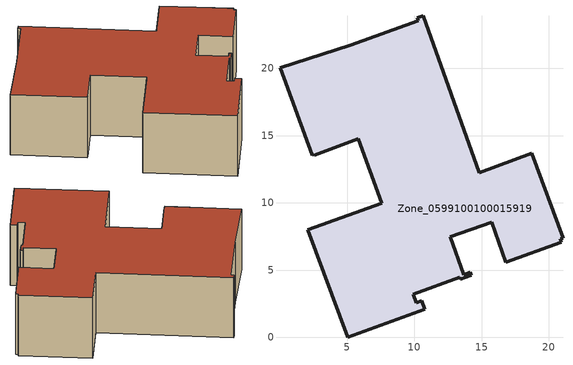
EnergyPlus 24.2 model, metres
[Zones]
Zone_0599100100015919
 floor ground (C_G): 14.84,12.24 18.74,13.67 21.05,7.38 20.85,7.31 20.93,7.08 16.8,5.57 15.74,8.56 12.67,7.46 13.67,4.67 14.14,4.84 14.22,4.61 13.41,4.33 13.36,4.47 9.9,3.2 10.14,2.56 10.55,2.72 10.78,2.1 5.03,0 2.08,7.99 7.56,9.97 5.84,14.78 2.55,13.56 2.53,13.62 2.39,13.55 0,20.05 5.22,21.71 10.29,23.54 10.21,23.77 10.64,23.92 z0
 wall outside (C_F): 10.64,23.92 10.21,23.77 10.29,23.54 5.22,21.71 0,20.05 2.39,13.55 2.53,13.62 2.55,13.56 5.84,14.78 7.56,9.97 2.08,7.99 5.03,0 10.78,2.1 10.55,2.72 10.14,2.56 9.9,3.2 13.36,4.47 13.41,4.33 14.22,4.61 14.14,4.84 13.67,4.67 12.67,7.46 15.74,8.56 16.8,5.57 20.93,7.08 20.85,7.31 21.05,7.38 18.74,13.67 14.84,12.24 10.64,23.92 z0:6.43
 roof outside (C_R): 14.84,12.24 10.64,23.92 10.21,23.77 10.29,23.54 5.22,21.71 0,20.05 2.39,13.55 2.53,13.62 2.55,13.56 5.84,14.78 7.56,9.97 2.08,7.99 5.03,0 10.78,2.1 10.55,2.72 10.14,2.56 9.9,3.2 13.36,4.47 13.41,4.33 14.22,4.61 14.14,4.84 13.67,4.67 12.67,7.46 15.74,8.56 16.8,5.57 20.93,7.08 20.85,7.31 21.05,7.38 18.74,13.67 z6.43
[BUILDING]
Pand.0599100100015919: North Axis=0; Terrain=City; Loads Convergence Tolerance Value=0.04; Temperature Convergence Tolerance Value=0.4; Solar Distribution=FullExterior; Maximum Number of Warmup Days=25; Minimum Number of Warmup Days=1
[Site:Location]
Rotterdam.The.Hague.AP_ZH_NLD Design_Conditions: Latitude=51.96; Longitude=4.45; Time Zone=1; Elevation=-4.5
[SITE:GROUNDTEMPERATURE:BUILDINGSURFACE]
18, 18, 18, 18, 18, 18, 18, 18, 18, 18, 18, 18
[MATERIAL] Thermal Absorptance=0.9; Solar Absorptance=0.7; Visible Absorptance=0.7
Name | Roughness | Thickness | Conductivity | Density | Specific Heat
G.D.2015-2018 | MediumSmooth | 0.15 | 0.0428571 | 540 | 1210
F.D.2015-2018 | Rough | 0.3 | 0.0666667 | 1920 | 840
R.D.2015-2018 | MediumRough | 0.2 | 0.0333333 | 1500 | 1000
[CONSTRUCTION]
C_G: G.D.2015-2018
C_F: F.D.2015-2018
C_R: R.D.2015-2018
[ZONE]
Zone_0599100100015919: Type=1; Multiplier=1; Ceiling Height=Autocalculate; Volume=Autocalculate; Floor Area=autocalculate; Part of Total Floor Area=Yes
[ZONEINFILTRATION:DESIGNFLOWRATE]
Infil_Zone_0599100100015919: Zone or ZoneList or Space or SpaceList=Zone_0599100100015919; Schedule=AlwaysOn; Design Flow Rate Calculation Method=Flow/Area; Flow Rate per Floor Area=0.0021; Constant Term Coefficient=1; Temperature Term Coefficient=0; Velocity Term Coefficient=0; Velocity Squared Term Coefficient=0
[HVACTEMPLATE:ZONE:IDEALLOADSAIRSYSTEM]
Zone_0599100100015919: Maximum Heating Supply Air Temperature=50; Minimum Cooling Supply Air Temperature=13; Maximum Heating Supply Air Humidity Ratio=0.0156; Minimum Cooling Supply Air Humidity Ratio=0.0077; Heating Limit=NoLimit; Cooling Limit=NoLimit; Dehumidification Control Type=ConstantSensibleHeatRatio; Cooling Sensible Heat Ratio=0.7; Dehumidification Setpoint=60; Humidification Control Type=None; Humidification Setpoint=30; Outdoor Air Method=None; Outdoor Air Flow Rate per Person=0.00944; Outdoor Air Flow Rate per Zone Floor Area=0; Outdoor Air Flow Rate per Zone=0; Demand Controlled Ventilation Type=None; Outdoor Air Economizer Type=NoEconomizer; Heat Recovery Type=None; Sensible Heat Recovery Effectiveness=0.7; Latent Heat Recovery Effectiveness=0.65
[ZONECONTROL:THERMOSTAT]
ThermostatControl_Zone_0599100100015919: Zone or ZoneList=Zone_0599100100015919; Control Type Schedule=DualSetpointControlType; Control 1=Thermostat_Zone_0599100100015919; Temperature Difference Between Cutout And Setpoint=0
[THERMOSTATSETPOINT:DUALSETPOINT]
Thermostat_Zone_0599100100015919: Heating Setpoint Temperature Schedule=HeatingSetpoint_Zone_0599100100015919; Cooling Setpoint Temperature Schedule=CoolingSetpoint_Zone_0599100100015919
[SCHEDULE:COMPACT]
HeatingSetpoint_Zone_0599100100015919: Through: 12/31, For: AllDays, Until: 24:00, 21
CoolingSetpoint_Zone_0599100100015919: Through: 12/31, For: AllDays, Until: 24:00, 24
DualSetpointControlType: Through: 12/31, For: AllDays, Until: 24:00, 4
AlwaysOn: Through: 12/31, For: AllDays, Until: 24:00, 1
